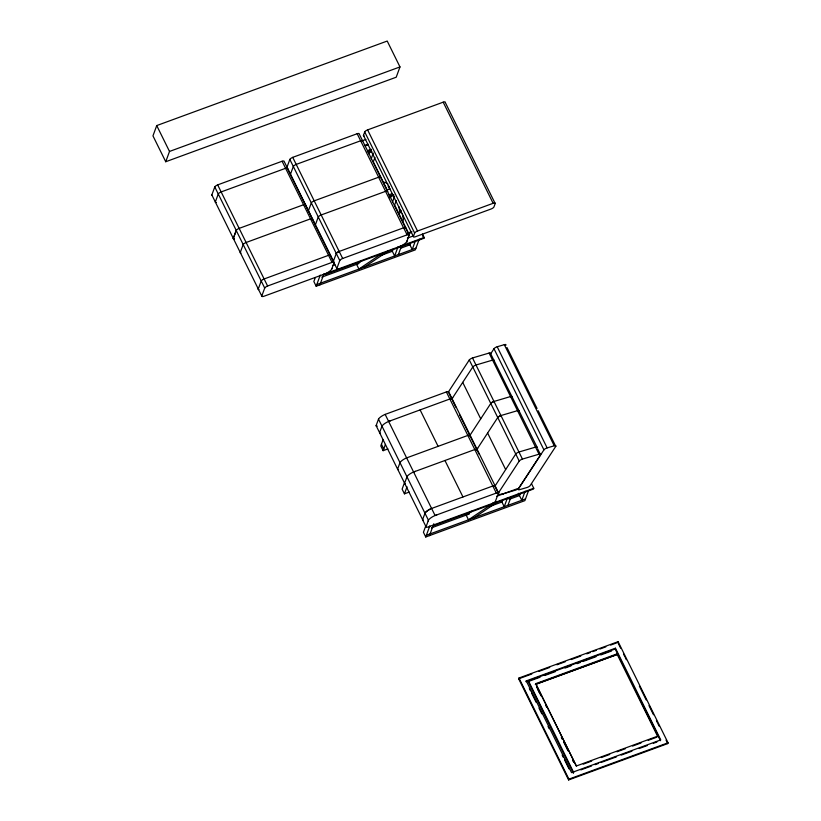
<?xml version="1.0" encoding="UTF-8"?>
<svg xmlns="http://www.w3.org/2000/svg" width="821" height="821" viewBox="0 0 821 821"><rect width="100%" height="100%" fill="white"/><g stroke="black" fill="none" stroke-linecap="round" stroke-linejoin="round"><path stroke-width="1.23" d="M537.139 447.332L490.619 353.646A3.12 0.995 -26.3 0 0 489.09 353.061L472.506 357.956A3.12 0.995 -26.3 0 0 469.294 359.937L448.512 391.771A7.338 2.35 -26.3 0 0 448.41 392.212M494.93 486.658A7.338 2.35 -26.3 0 1 494.868 486.289L515.752 453.982A3.12 0.995 -26.3 0 1 518.954 452.002L535.538 447.117A3.12 0.995 -26.3 0 1 537.15 447.414M332.012 268.334L331.643 269.278A7.338 2.35 -26.3 0 1 325.342 273.732L323.32 274.491M407.072 240.799L406.703 241.743A7.338 2.35 -26.3 0 1 400.412 246.208L398.38 246.967M381.683 426.961L382.052 426.017A7.338 2.35 -26.3 0 1 388.343 421.563L390.375 420.804M406.682 477.504L407.052 476.56A7.327 2.35 -26.3 0 1 409.515 474.23L410.397 473.645A7.327 2.35 -26.3 0 1 413.374 472.085L415.375 471.346M428.141 521.037L428.5 520.093A7.338 2.35 -26.3 0 1 434.802 515.639L436.823 514.88M156.729 125.572L152.963 135.876L165.739 161.737L396.215 77.215L399.981 66.922L387.214 41.05L156.729 125.572L169.506 151.444L165.739 161.737M422.487 234.047L424.19 237.495L263.839 296.299A3.12 0.995 -26.3 0 1 261.776 296.073L211.839 194.936L214.774 186.931A3.12 0.995 -26.3 0 1 217.668 184.879L282.106 161.244A3.12 0.995 -26.3 0 1 284.169 161.48L334.106 262.617L331.715 269.134M303.585 204.747L239.106 228.392A3.12 0.995 -26.3 0 0 236.253 230.434L233.318 238.439A3.12 0.995 -26.3 0 0 234.478 238.901A3.12 0.995 -26.3 0 1 233.318 238.439L236.212 230.444L264.711 288.058L261.776 296.073M315.346 225.272A3.12 0.995 -26.3 0 1 315.315 225.036L318.24 217.031A3.11 0.995 -26.3 0 1 319.328 215.964L319.564 215.8A3.11 0.995 -26.3 0 1 321.134 214.979L385.572 191.344A3.12 0.995 -26.3 0 1 387.635 191.58L359.229 133.956A3.12 0.995 -26.3 0 0 357.166 133.72L292.728 157.355A3.12 0.995 -26.3 0 0 289.834 159.407L286.909 167.412L289.895 173.457M290.418 174.699A3.12 0.995 -26.3 0 1 290.388 174.463L293.323 166.458A3.12 0.995 -26.3 0 1 296.217 164.405L360.655 140.771A3.12 0.995 -26.3 0 1 362.708 141.007M363.457 135.373L364.709 131.945A2.771 0.883 -26.3 0 1 367.603 129.892L443.196 102.173A2.771 0.883 -26.3 0 1 445.249 102.409L495.186 203.536L493.934 206.964A2.771 0.883 -26.3 0 1 491.04 209.016L415.447 236.735A2.771 0.883 -26.3 0 1 413.394 236.51L363.457 135.373A2.771 0.883 -26.3 0 0 364.093 135.927M315.305 277.56L313.858 281.531L316.177 286.242L415.313 249.882L419.244 239.147M316.177 286.242L320.252 275.107M319.892 284.877L323.823 274.132M325.054 273.855L324.767 274.655L423.893 238.295L424.19 237.495M368.927 153.999L369.748 151.741M338.868 251.565L338.231 251.873A3.12 0.995 -26.3 0 0 336.292 253.473L333.285 261.519A3.12 0.995 -26.3 0 0 333.316 261.755M371.246 158.71L373.319 153.065M374.971 157.345L373.319 161.86L387.163 189.897M338.899 268.775A3.12 0.995 -26.3 0 1 336.846 268.539L339.771 260.534A3.12 0.995 -26.3 0 1 342.665 258.482L407.103 234.847A3.12 0.995 -26.3 0 1 409.166 235.083L406.775 241.61M384.177 183.842L384.803 182.129L387.974 184.017M392.561 201.863L394.624 196.219M396.266 200.54L394.624 205.014L408.725 233.575M399.273 214.425L399.899 212.701L398.975 206.728M402.752 221.475L403.388 219.761L402.28 213.563M397.939 246.998L394.655 255.978L392.325 251.267L393.156 249.02M398.37 254.613L401.674 245.582M415.518 240.502L412.214 249.533L409.895 244.832L410.726 242.575M413.394 236.51L414.646 233.072A2.771 0.883 -26.3 0 1 417.54 231.019L493.134 203.3A2.771 0.883 -26.3 0 1 495.186 203.536M398.534 469.612A3.12 0.995 -26.3 0 1 397.59 469.13L376.11 425.627L378.563 418.967A7.338 2.35 -26.3 0 1 384.864 414.502L446.367 391.935A3.12 0.995 -26.3 0 1 448.43 392.048M381.981 426.161L379.589 432.688A3.12 0.995 -26.3 0 0 380.534 433.17M383.089 439.738L380.811 445.967L383.13 450.678L387.902 448.923M383.13 450.678L385.408 444.448M397.59 469.13L400.084 462.449A7.338 2.35 -26.3 0 1 406.385 457.985L467.888 435.417A3.12 0.995 -26.3 0 1 469.951 435.653M404.404 482.902L402.116 489.131L404.445 493.832L409.217 492.077M404.445 493.832L407.031 486.771M531.495 483.651L533.763 488.249L428.1 526.99A3.12 0.995 -26.3 0 1 426.048 526.764L422.558 519.703L425.093 513.002A7.338 2.35 -26.3 0 1 429.362 509.543L430.358 509.02M425.709 526.056L423.431 532.285L425.75 536.985L524.886 500.636L528.406 491.02M426.048 526.764L428.429 520.237L378.491 419.11M425.75 536.985L429.824 525.851M429.465 535.62L433.816 523.757M434.637 524.598L434.34 525.399L533.476 489.049L533.763 488.249M492.826 486.011A3.12 0.995 -26.3 0 1 494.878 486.124L498.368 493.308L495.432 501.313A3.12 0.995 -26.3 0 1 492.538 503.365M507.511 497.742L504.227 506.721L501.908 502.021L502.729 499.763M507.942 505.356L510.836 497.464M520.298 493.318L519.467 495.576L509.082 499.384M525.101 491.256L521.797 500.276L518.349 493.288M518.677 678.823L518.964 678.023L618.1 641.663L668.037 742.789L667.74 743.59L568.614 779.95L518.677 678.823L531.813 674M526.251 680.907L525.953 681.707L615.175 648.99L615.463 648.19L526.251 680.907L571.539 772.633L660.761 739.906L615.463 648.19M573.427 773.32L528.139 681.594L528.437 680.794L573.725 772.52M618.1 641.663L617.803 642.463L620.645 648.21M568.614 779.95L568.902 779.15L518.964 678.023M407.083 476.539L404.589 483.22A3.12 0.995 -26.3 0 0 405.112 483.702M424.95 513.176L425.021 513.043A7.338 2.35 -26.3 0 1 430.286 509.051L431.384 508.548M452.063 398.688L472.783 366.997A3.12 0.995 -26.3 0 1 475.985 365.017L492.569 360.121A3.12 0.995 -26.3 0 1 494.109 360.706M490.537 354.036L493.996 348.74A2.771 0.883 -26.3 0 1 497.198 346.76L504.31 344.666A2.771 0.883 -26.3 0 1 505.839 345.251M510.57 396.564A3.12 0.995 -26.3 0 1 512.099 397.148L512.099 397.148A3.12 0.995 -26.3 0 0 510.58 396.543L493.985 401.459A3.12 0.995 -26.3 0 0 490.784 403.419L469.992 435.274A7.338 2.35 -26.3 0 0 469.971 436.064M477.032 449.22L497.752 417.53A3.12 0.995 -26.3 0 1 500.954 415.539L517.548 410.654A3.12 0.995 -26.3 0 1 518.872 410.592L518.985 410.654A3.12 0.995 -26.3 0 1 519.067 411.229M502.042 494.109L515.547 490.127A3.12 0.995 -26.3 0 0 518.759 488.146L540.557 454.783A3.12 0.995 -26.3 0 0 539.028 454.198L522.443 459.083A3.12 0.995 -26.3 0 0 519.231 461.063L498.521 492.764L448.584 391.638M555.776 446.378A2.771 0.883 -26.3 0 0 554.247 445.793L547.135 447.897A2.771 0.883 -26.3 0 0 543.933 449.877L518.359 489.008A2.771 0.883 -26.3 0 0 519.888 489.593L526.99 487.5A2.771 0.883 -26.3 0 0 530.202 485.519L555.776 446.378L538.186 410.757M452.658 397.785L451.991 398.832A7.338 2.35 -26.3 0 0 451.899 399.273A3.12 0.995 -26.3 0 0 449.857 398.996L388.631 421.44M477.637 448.317L476.96 449.354A7.338 2.35 -26.3 0 0 476.919 450.165M499.106 491.861L498.45 492.908A7.338 2.35 -26.3 0 0 501.775 494.17L503.704 493.616M389.708 197.697L393.916 194.854M361.856 260.821L356.601 264.372L358.931 269.072L382.052 253.432M364.514 267.03L388.62 250.723M472.486 510.857L466.184 515.116L468.504 519.826L493.729 502.76M474.086 517.774L497.146 502.175M263.172 279.407L263.479 279.243A3.12 0.995 -26.3 0 0 261.222 281.008L258.225 289.043A3.12 0.995 -26.3 0 0 258.943 289.536A3.12 0.995 -26.3 0 1 258.297 289.013M263.418 279.273L264.126 278.955M338.796 251.595L403.624 227.797A3.12 0.995 -26.3 0 1 405.677 228.033L409.166 235.083M169.506 151.444L399.981 66.922M362.307 140.75L365.889 139.437M364.483 145.502L368.044 144.198M365.304 145.892L367.716 145.009M367.634 150.602L371.246 149.278M367.336 151.403L370.948 150.079M367.51 151.752L371.123 150.428M368.372 152.922L371.831 151.649M386.506 190.205L390.108 188.881M246.043 242.523L310.512 218.868A3.12 0.995 -26.3 0 1 312.575 219.104M388.826 194.905L392.438 193.582M389.38 196.188L392.736 194.957M264.054 278.986L328.554 255.321A3.12 0.995 -26.3 0 1 330.617 255.557M407.083 233.359L411.885 231.594M407.986 233.718L411.598 232.394M264.711 288.058A3.12 0.995 -26.3 0 1 267.605 286.006L332.043 262.381A3.12 0.995 -26.3 0 1 334.106 262.617M332.454 265.583L334.824 264.711M407.39 238.1L413.343 235.925M321.801 277.139L358.839 263.551M380.739 255.526L392.325 251.267M400.658 248.219L409.895 244.832M316.803 284.528L415.939 248.168M413.64 471.983L474.887 449.518A3.12 0.995 -26.3 0 1 476.919 449.764L479.197 454.311M431.6 508.466L492.887 485.981A3.12 0.995 -26.3 0 1 494.95 486.083M498.368 493.308A3.12 0.995 -26.3 0 0 496.305 493.072L435.089 515.516L385.152 414.389M496.746 496.264L516.973 488.844M431.374 527.882L469.53 513.895M489.152 506.69L501.908 502.021M426.376 535.271L525.512 498.911M538.976 671.373L549.731 667.432M556.895 664.805L565.259 661.736M571.231 659.55L580.786 656.041M586.758 653.855L590.34 652.541M592.721 651.658L596.313 650.345M599.894 649.031L605.867 646.845M610.639 645.09L616.612 642.905M528.139 681.594L540.054 677.233M544.816 675.488L555.53 671.557M565.053 668.058L571.016 665.872M576.968 663.686L580.539 662.383M582.92 661.51L596.015 656.708M600.787 654.953L611.501 651.022M535.713 683.677L617.495 653.69L617.207 654.491L657.847 736.806L658.144 736.006L576.332 766.003L535.661 683.585L576.332 766.003M535.415 684.488L617.207 654.491L535.374 684.386M583.259 764.156L591.684 761.067M601.311 757.547L609.726 754.458M616.951 751.81L625.366 748.721M632.591 746.073L641.006 742.984M648.221 740.337L656.646 737.248M580.858 769.903L591.551 765.983M595.04 764.7L598.612 763.397M601.054 762.493L616.499 756.829M621.21 755.104L631.944 751.164M639.077 748.557L647.4 745.499M653.331 743.323L656.892 742.02M568.902 779.15L668.037 742.789M388.805 185.967C386.917 185.218 390.242 190.451 389.246 186.87M443.196 102.173L493.134 203.3M506.978 347.55L537.047 408.458M504.31 344.666L554.247 445.793M497.198 346.76L547.135 447.897M493.996 348.74L543.933 449.877M537.57 448.728L540.557 454.783M489.09 353.061L539.028 454.198M422.507 235.473L423.893 238.295M367.603 129.892L417.54 231.019M623.529 654.05L624.658 656.338M625.181 657.405L626.32 659.704M639.374 686.13L646.178 699.923M648.99 705.608L653.506 714.752M656.4 720.612L657.529 722.911M658.021 723.896L659.15 726.185M666.047 740.152L667.74 743.59M364.709 131.945L414.646 233.072M472.506 357.956L522.443 459.083M615.175 648.99L660.464 740.706M387.604 191.601L405.605 228.064A3.12 0.995 -26.3 0 0 403.552 227.828L378.604 177.233A3.12 0.995 -26.3 0 1 380.667 177.469M469.294 359.937L519.231 461.063M357.166 133.72L378.645 177.213L314.166 200.868A3.12 0.995 -26.3 0 0 311.313 202.9L308.347 210.925A3.12 0.995 -26.3 0 0 308.419 211.141M403.624 227.797L407.103 234.847M407.596 243.149L408.714 245.417M462.716 382.391L480.716 418.833M487.612 433.016L505.623 469.479M448.923 393.177L451.909 399.232M452.474 400.371L455.85 407.195M459.781 415.169L476.919 449.764M446.367 391.935L496.305 493.072M420.116 409.905L438.106 446.347M444.951 460.489L462.962 496.951M292.728 157.355L342.665 258.482M289.834 159.407L339.771 260.534M290.388 174.463L315.315 225.036M315.849 226.196L336.846 268.539M282.106 161.244L332.043 262.381M538.176 690.112L540.998 695.839M562.477 739.331L561.348 737.042L562.498 739.362M529.35 688.583L530.489 690.882M531.618 693.17L536.144 702.345M538.976 708.071L541.809 713.808M548.038 726.421L549.167 728.709M562.19 755.084L563.319 757.373M564.458 759.671L568.984 768.846M397.621 469.109L422.63 519.672M381.437 444.253L383.756 448.954M217.668 184.879L267.605 286.006M214.774 186.931L236.253 230.434M536.544 686.767L539.366 692.483M545.575 705.065L546.704 707.353M401.069 210.751C399.088 207.508 401.253 214.62 401.295 211.428M333.388 261.714A3.12 0.995 -26.3 0 1 333.357 261.489M336.22 253.515A3.12 0.995 -26.3 0 1 338.478 251.749M246.074 242.503A3.11 0.995 -26.3 0 0 244.535 243.303L244.258 243.488A3.11 0.995 -26.3 0 0 243.18 244.555L240.225 252.581A3.12 0.995 -26.3 0 0 240.964 253.053M303.544 204.757A3.12 0.995 -26.3 0 1 305.607 204.993M287.648 168.541A3.12 0.995 -26.3 0 0 285.585 168.305L221.157 191.929A3.12 0.995 -26.3 0 0 218.253 193.982L215.328 201.997A3.12 0.995 -26.3 0 0 216.272 202.469M212.187 195.388A3.12 0.995 -26.3 0 1 211.839 194.936M497.752 417.53A3.12 0.995 -26.3 0 1 500.964 415.549M490.773 403.439A3.12 0.995 -26.3 0 1 493.985 401.459M423.277 520.196A3.12 0.995 -26.3 0 1 422.558 519.703M377.301 426.078A3.12 0.995 -26.3 0 1 376.11 425.627M411.424 232.045L407.821 233.39L411.424 232.035M568.132 750.784L563.606 741.63L568.142 750.805M573.787 762.227L572.648 759.938L573.787 762.237"/></g></svg>
